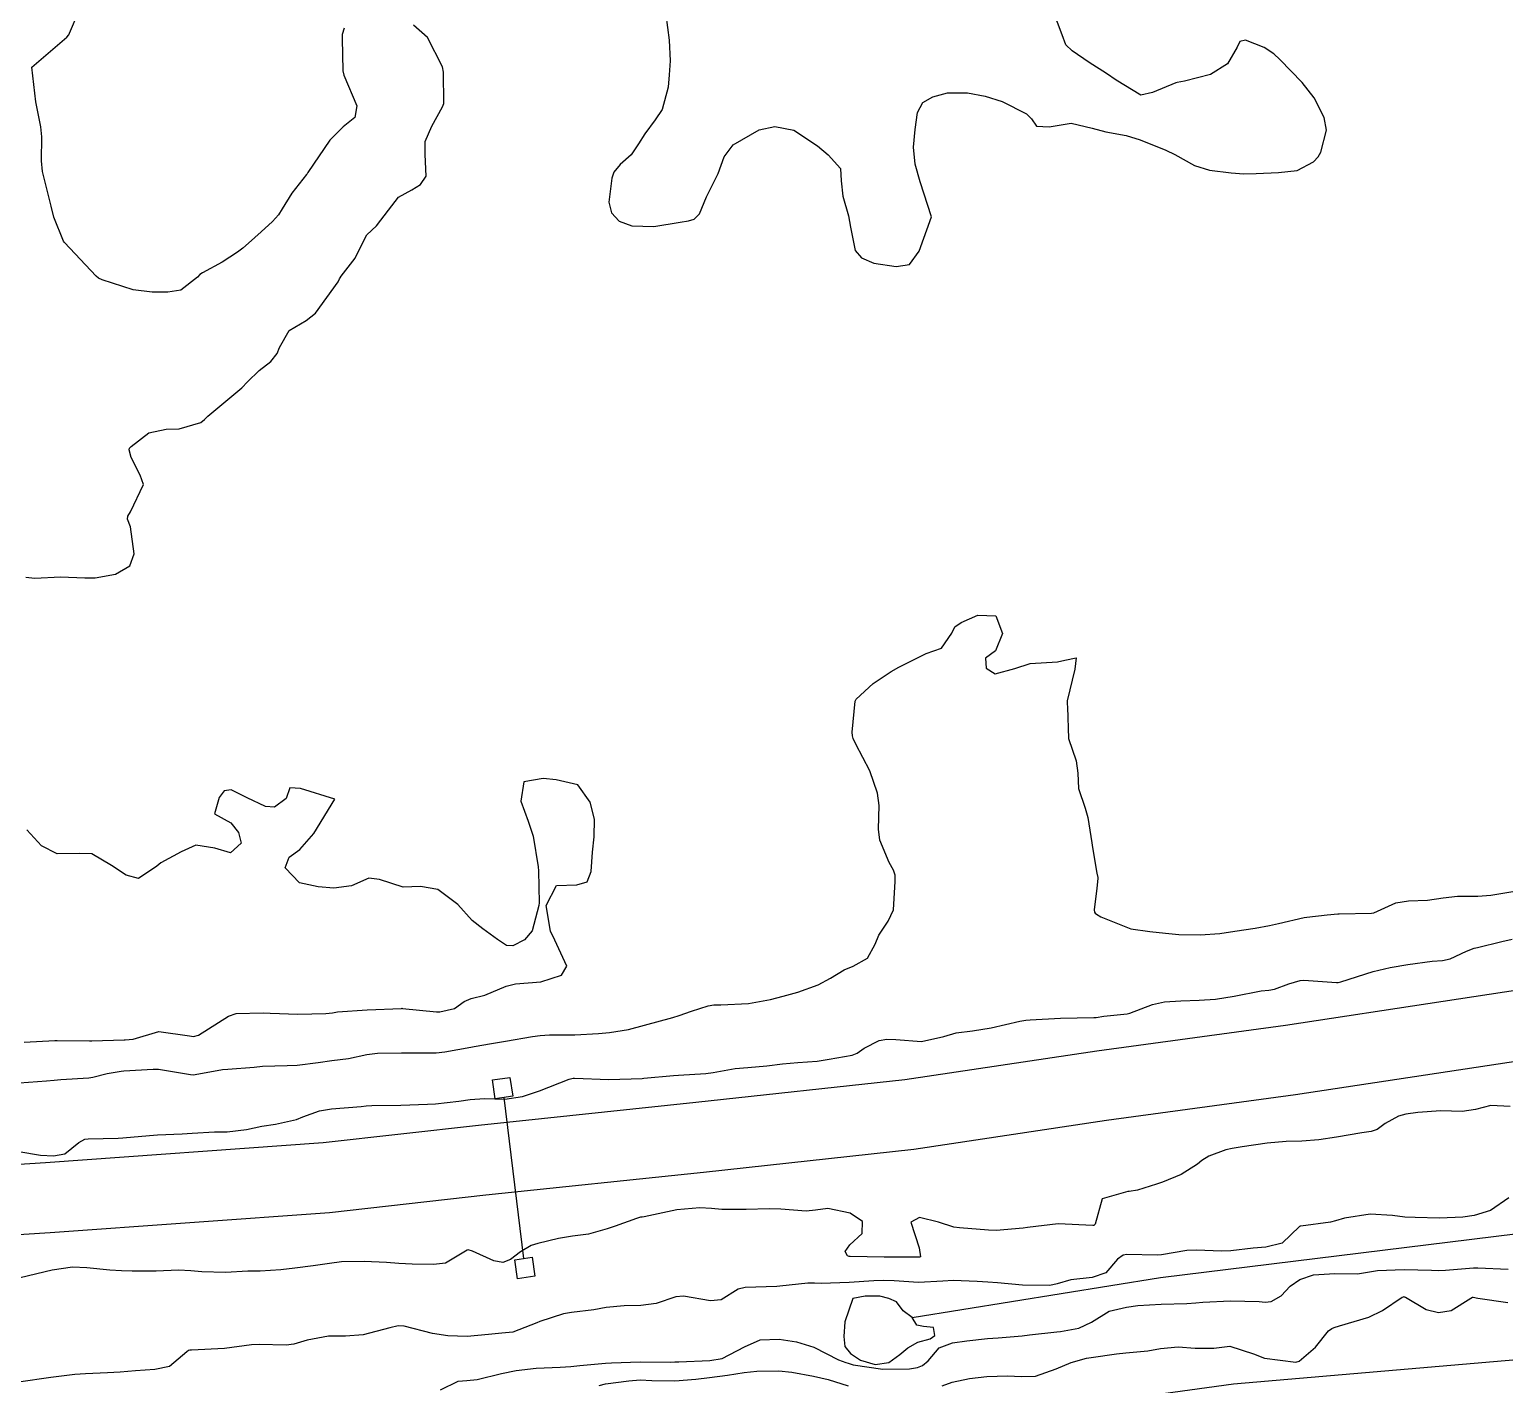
# Model space of a CAD drawing. Header units: metres. Extents: x 307586 to 320046, y 7427249 to 7434250.
# Drawn here: x 309667.9 to 309753, y 7432512.3 to 7432590.5 of the extents above; entities that cross this region are included whole.
import ezdxf

# ---------------------------------------------------------------- set-up
doc = ezdxf.new("R2010")
doc.units = ezdxf.units.M
doc.header["$MEASUREMENT"] = 0
for name, color, linetype in [('Curvas de Nivel 1m', 11, 'Continuous'), ('Divisa', 42, 'FENCELINE2'), ('Hidrografia', 140, 'Continuous'), ('Linha Férrea', 20, 'Continuous'), ('Portico', 45, 'Continuous')]:
    doc.layers.add(name, color=color, linetype=linetype)
doc.linetypes.add('FENCELINE2', pattern='A,0.25,-0.1,[132,ltypeshp.shx,S=0.1,R=0,X=-0.1,Y=0],-0.1,1', length=1.45)

msp = doc.modelspace()

# ---------------------------------------------------------------- linework, layer by layer
at = {"layer": 'Curvas de Nivel 1m', "flags": 128}
for points, elevation in [([(309686.05, 7432590.584), (309685.937, 7432590.229), (309685.925, 7432590.122), (309685.919, 7432589.999), (309685.968, 7432588.121), (309686.019, 7432587.883), (309686.778, 7432586.112), (309686.659, 7432585.44), (309685.981, 7432584.903), (309685.218, 7432584.131), (309683.954, 7432582.261), (309683.908, 7432582.195), (309683.879, 7432582.151), (309683.031, 7432581.064), (309682.463, 7432580.165), (309682.262, 7432579.824), (309681.916, 7432579.436), (309681.252, 7432578.834), (309680.52, 7432578.184), (309680.193, 7432577.893), (309679.895, 7432577.661), (309679.001, 7432577.088), (309677.877, 7432576.476), (309677.72, 7432576.377), (309677.574, 7432576.223), (309676.625, 7432575.472), (309675.864, 7432575.358), (309674.972, 7432575.361), (309673.865, 7432575.495), (309672.084, 7432576.075), (309671.872, 7432576.178), (309671.735, 7432576.291), (309669.902, 7432578.234), (309669.846, 7432578.311), (309669.285, 7432579.688), (309669.133, 7432580.322), (309668.867, 7432581.398), (309668.633, 7432582.33), (309668.574, 7432582.946), (309668.599, 7432584.331), (309668.54, 7432584.893), (309668.244, 7432586.336), (309668.023, 7432588.34), (309670.04, 7432590.067), (309670.148, 7432590.202), (309670.2, 7432590.308), (309670.754, 7432591.612)], 711), ([(309704.611, 7432591.356), (309704.787, 7432589.899), (309704.849, 7432588.716), (309704.79, 7432587.898), (309704.731, 7432587.18), (309704.392, 7432585.904), (309703.987, 7432585.3), (309703.395, 7432584.499), (309703.028, 7432583.919), (309702.608, 7432583.282), (309701.961, 7432582.729), (309701.606, 7432582.284), (309701.489, 7432581.935), (309701.313, 7432580.556), (309701.463, 7432579.935), (309701.918, 7432579.463), (309702.641, 7432579.197), (309703.915, 7432579.15), (309705.431, 7432579.4), (309705.919, 7432579.483), (309706.232, 7432579.565), (309706.54, 7432579.874), (309706.953, 7432580.855), (309707.457, 7432581.865), (309707.618, 7432582.202), (309707.966, 7432583.162), (309708.488, 7432583.852), (309709.982, 7432584.735), (309710.885, 7432584.92), (309711.982, 7432584.706), (309713.35, 7432583.796), (309713.968, 7432583.287), (309714.676, 7432582.495), (309714.715, 7432581.779), (309714.814, 7432580.903), (309715.141, 7432579.772), (309715.25, 7432579.103), (309715.522, 7432577.766), (309715.897, 7432577.344), (309716.604, 7432577.041), (309717.889, 7432576.834), (309718.653, 7432576.967), (309719.223, 7432577.72), (309719.923, 7432579.71), (309719.275, 7432581.72), (309718.982, 7432582.744), (309718.902, 7432583.726), (309718.995, 7432584.737), (309719.118, 7432585.723), (309719.422, 7432586.298), (309720.007, 7432586.63), (309720.859, 7432586.853), (309722.01, 7432586.857), (309723.022, 7432586.666), (309724.003, 7432586.359), (309725.419, 7432585.649), (309725.705, 7432585.359), (309725.986, 7432584.931), (309726.713, 7432584.905), (309727.988, 7432585.104), (309729.205, 7432584.822), (309729.983, 7432584.616), (309731.154, 7432584.406), (309731.979, 7432584.145), (309733.456, 7432583.555), (309733.97, 7432583.298), (309735.101, 7432582.67), (309735.962, 7432582.395), (309737.23, 7432582.238), (309737.96, 7432582.18), (309738.67, 7432582.2), (309739.961, 7432582.267), (309741.033, 7432582.389), (309741.967, 7432582.885), (309742.242, 7432583.176), (309742.386, 7432583.446), (309742.719, 7432584.709), (309742.59, 7432585.444), (309742.01, 7432586.579), (309741.316, 7432587.457), (309740.036, 7432588.792), (309739.685, 7432589.12), (309739.125, 7432589.484), (309738.049, 7432589.893), (309737.727, 7432589.824), (309737.562, 7432589.505), (309737.018, 7432588.525), (309736.027, 7432587.925), (309734.534, 7432587.542), (309734.113, 7432587.457), (309734.021, 7432587.434), (309732.69, 7432586.886), (309732.01, 7432586.733), (309730.592, 7432587.584), (309730.027, 7432587.985), (309729.037, 7432588.609), (309728.039, 7432589.276), (309727.686, 7432589.624), (309727.469, 7432590.209), (309726.923, 7432591.632)], 711), ([(309667.669, 7432558.922), (309668.197, 7432558.861), (309669.669, 7432558.948), (309671.081, 7432558.883), (309671.669, 7432558.879), (309672.855, 7432559.094), (309673.676, 7432559.58), (309673.918, 7432560.266), (309673.706, 7432561.825), (309673.549, 7432562.272), (309673.552, 7432562.434), (309673.717, 7432562.684), (309674.463, 7432564.259), (309674.271, 7432564.795), (309673.748, 7432565.828), (309673.63, 7432566.271), (309673.662, 7432566.363), (309673.756, 7432566.456), (309674.778, 7432567.245), (309675.771, 7432567.456), (309676.532, 7432567.472), (309677.777, 7432567.847), (309677.981, 7432568.016), (309678.175, 7432568.214), (309679.797, 7432569.55), (309680.144, 7432569.842), (309680.458, 7432570.183), (309681.141, 7432570.848), (309681.821, 7432571.354), (309682.178, 7432571.816), (309682.321, 7432572.165), (309682.862, 7432573.141), (309683.849, 7432573.726), (309684.39, 7432574.142), (309685.704, 7432575.955), (309685.783, 7432576.121), (309685.808, 7432576.187), (309685.875, 7432576.286), (309686.68, 7432577.323), (309687.069, 7432578.108), (309687.349, 7432578.665), (309687.914, 7432579.194), (309688.595, 7432580.09), (309689.171, 7432580.845), (309689.941, 7432581.268), (309690.446, 7432581.565), (309690.768, 7432582.062), (309690.723, 7432583.305), (309690.717, 7432584.063), (309691.095, 7432584.946), (309691.726, 7432586.053), (309691.793, 7432586.255), (309691.784, 7432588.052), (309691.718, 7432588.361), (309690.854, 7432590.062), (309690.053, 7432590.764)], 711), ([(309667.317, 7432529.751), (309668.873, 7432529.871), (309669.319, 7432529.907), (309669.693, 7432529.932), (309671.32, 7432530.041), (309671.535, 7432530.074), (309672.361, 7432530.28), (309673.177, 7432530.419), (309673.325, 7432530.435), (309675.03, 7432530.541), (309675.327, 7432530.526), (309677.185, 7432530.221), (309677.323, 7432530.206), (309677.444, 7432530.218), (309679.015, 7432530.507), (309679.328, 7432530.542), (309680.849, 7432530.655), (309681.331, 7432530.7), (309682.749, 7432530.738), (309683.332, 7432530.764), (309684.543, 7432530.923), (309685.337, 7432531.029), (309686.294, 7432531.155), (309687.342, 7432531.373), (309687.975, 7432531.459), (309689.344, 7432531.472), (309689.937, 7432531.471), (309691.344, 7432531.481), (309691.861, 7432531.529), (309693.35, 7432531.809), (309693.536, 7432531.842), (309694.552, 7432532.012), (309695.354, 7432532.15), (309696.912, 7432532.429), (309697.358, 7432532.485), (309697.895, 7432532.509), (309699.359, 7432532.513), (309700.71, 7432532.586), (309701.36, 7432532.648), (309702.451, 7432532.83), (309703.365, 7432533.08), (309705.003, 7432533.519), (309705.37, 7432533.623), (309706.076, 7432533.873), (309707.044, 7432534.196), (309707.377, 7432534.246), (309707.777, 7432534.254), (309709.378, 7432534.328), (309710.641, 7432534.556), (309711.382, 7432534.753), (309712.21, 7432534.977), (309713.389, 7432535.399), (309714.096, 7432535.779), (309714.896, 7432536.272), (309715.404, 7432536.487), (309716.232, 7432536.931), (309716.689, 7432537.747), (309716.901, 7432538.272), (309717.436, 7432539.067), (309717.73, 7432539.736), (309717.831, 7432541.371), (309717.828, 7432541.735), (309717.746, 7432542.007), (309717.48, 7432542.459), (309716.946, 7432543.745), (309716.868, 7432544.377), (309716.916, 7432545.746), (309716.821, 7432546.45), (309716.367, 7432547.752), (309715.558, 7432549.285), (309715.415, 7432549.615), (309715.374, 7432549.763), (309715.354, 7432549.976), (309715.526, 7432551.761), (309715.594, 7432551.888), (309716.572, 7432552.782), (309717.61, 7432553.476), (309718.048, 7432553.733), (309719.621, 7432554.512), (309720.505, 7432554.82), (309721.108, 7432555.695), (309721.284, 7432556.048), (309721.642, 7432556.307), (309722.602, 7432556.727), (309723.648, 7432556.692), (309724.035, 7432555.664), (309723.623, 7432554.668), (309723.039, 7432554.255), (309723.091, 7432553.675), (309723.61, 7432553.337), (309724.737, 7432553.653), (309725.616, 7432553.944), (309727.201, 7432554.041), (309727.618, 7432554.129), (309728.281, 7432554.271), (309728.201, 7432553.611), (309727.754, 7432551.777), (309727.757, 7432551.618), (309727.779, 7432551.428), (309727.839, 7432549.616), (309728.269, 7432548.328), (309728.366, 7432547.608), (309728.414, 7432546.723), (309728.79, 7432545.601), (309728.954, 7432545.045), (309729.173, 7432543.595), (309729.216, 7432543.32), (309729.475, 7432541.834), (309729.53, 7432541.589), (309729.534, 7432541.527), (309729.464, 7432540.98), (309729.319, 7432539.718), (309729.343, 7432539.591), (309729.38, 7432539.529), (309729.442, 7432539.48), (309729.702, 7432539.326), (309731.433, 7432538.625), (309732.521, 7432538.47), (309733.431, 7432538.387), (309734.2, 7432538.308), (309735.431, 7432538.281), (309736.572, 7432538.368), (309737.433, 7432538.502), (309738.614, 7432538.661), (309739.436, 7432538.816), (309739.955, 7432538.948), (309741.441, 7432539.282), (309741.586, 7432539.304), (309742.768, 7432539.437), (309743.384, 7432539.49), (309743.444, 7432539.49), (309745.315, 7432539.532), (309745.445, 7432539.56), (309746.719, 7432540.123), (309747.456, 7432540.25), (309748.54, 7432540.28), (309749.459, 7432540.422), (309750.279, 7432540.524), (309751.461, 7432540.516), (309752.212, 7432540.572), (309753.465, 7432540.791)], 712), ([(309667.586, 7432532.1), (309669.351, 7432532.184), (309669.477, 7432532.183), (309671.351, 7432532.161), (309671.478, 7432532.161), (309673.352, 7432532.218), (309673.401, 7432532.221), (309673.863, 7432532.262), (309675.358, 7432532.7), (309677.115, 7432532.463), (309677.355, 7432532.417), (309677.638, 7432532.498), (309679.367, 7432533.6), (309679.814, 7432533.74), (309681.369, 7432533.779), (309681.777, 7432533.758), (309683.368, 7432533.708), (309684.981, 7432533.738), (309685.37, 7432533.794), (309685.653, 7432533.835), (309687.371, 7432533.951), (309689.344, 7432534.042), (309689.373, 7432534.045), (309689.402, 7432534.04), (309691.371, 7432533.842), (309691.569, 7432533.85), (309692.407, 7432534.04), (309692.975, 7432534.436), (309693.379, 7432534.614), (309694.165, 7432534.802), (309695.386, 7432535.322), (309695.932, 7432535.45), (309697.389, 7432535.579), (309698.575, 7432535.962), (309698.886, 7432536.472), (309698.191, 7432537.968), (309697.95, 7432538.494), (309697.704, 7432539.976), (309698.294, 7432541.134), (309699.461, 7432541.175), (309700.056, 7432541.352), (309700.293, 7432541.942), (309700.368, 7432543.057), (309700.469, 7432543.94), (309700.486, 7432544.957), (309700.242, 7432545.943), (309699.528, 7432546.942), (309698.279, 7432547.222), (309697.533, 7432547.301), (309696.401, 7432547.12), (309696.241, 7432545.993), (309696.655, 7432544.835), (309696.948, 7432543.985), (309697.245, 7432542.212), (309697.263, 7432541.982), (309697.293, 7432540.134), (309697.284, 7432539.982), (309696.889, 7432538.524), (309696.443, 7432537.99), (309695.77, 7432537.644), (309695.418, 7432537.662), (309694.889, 7432538.008), (309694.037, 7432538.629), (309693.434, 7432539.115), (309692.601, 7432540.038), (309691.456, 7432540.895), (309690.442, 7432541.077), (309689.457, 7432541.027), (309688.079, 7432541.476), (309687.465, 7432541.549), (309686.463, 7432541.104), (309685.456, 7432540.975), (309684.537, 7432541.054), (309683.46, 7432541.287), (309682.642, 7432542.158), (309682.865, 7432542.771), (309683.484, 7432543.216), (309684.297, 7432544.138), (309685.513, 7432546.12), (309683.522, 7432546.732), (309682.912, 7432546.766), (309682.696, 7432546.158), (309682.026, 7432545.647), (309681.508, 7432545.685), (309680.454, 7432546.181), (309679.52, 7432546.65), (309679.119, 7432546.596), (309678.84, 7432546.2), (309678.566, 7432545.267), (309679.499, 7432544.751), (309679.954, 7432544.185), (309680.091, 7432543.579), (309679.481, 7432543.012), (309678.572, 7432543.292), (309677.485, 7432543.463), (309676.64, 7432543.069), (309675.475, 7432542.431), (309675.229, 7432542.244), (309674.184, 7432541.537), (309673.465, 7432541.731), (309672.618, 7432542.279), (309671.48, 7432542.956), (309670.791, 7432542.986), (309669.479, 7432542.956), (309668.571, 7432543.411), (309667.741, 7432544.336)], 711), ([(309667.267, 7432525.776), (309668.516, 7432525.572), (309669.265, 7432525.541), (309669.922, 7432525.648), (309670.725, 7432526.295), (309671.075, 7432526.492), (309671.276, 7432526.525), (309672.997, 7432526.553), (309673.277, 7432526.565), (309674.813, 7432526.714), (309675.281, 7432526.755), (309676.693, 7432526.814), (309677.282, 7432526.849), (309678.571, 7432526.913), (309679.284, 7432526.924), (309680.404, 7432527.061), (309681.289, 7432527.256), (309682.083, 7432527.37), (309683.295, 7432527.633), (309683.657, 7432527.785), (309684.615, 7432528.13), (309685.304, 7432528.242), (309687.022, 7432528.387), (309687.306, 7432528.411), (309687.645, 7432528.434), (309689.307, 7432528.459), (309690.854, 7432528.508), (309691.308, 7432528.542), (309692.663, 7432528.683), (309693.31, 7432528.781), (309694.138, 7432528.845), (309695.311, 7432528.803), (309696.342, 7432528.961), (309697.316, 7432529.279), (309699.018, 7432529.955), (309699.255, 7432530.02), (309699.324, 7432530.025), (309701.323, 7432529.93), (309703.234, 7432530.001), (309703.324, 7432530.009), (309705.043, 7432530.168), (309705.328, 7432530.194), (309706.909, 7432530.285), (309707.33, 7432530.335), (309708.601, 7432530.574), (309709.335, 7432530.64), (309710.432, 7432530.723), (309711.339, 7432530.851), (309712.228, 7432530.912), (309713.341, 7432530.992), (309714.02, 7432531.103), (309715.347, 7432531.35), (309715.644, 7432531.461), (309716.045, 7432531.753), (309716.91, 7432532.192), (309717.358, 7432532.271), (309717.864, 7432532.239), (309719.357, 7432532.123), (309720.641, 7432532.416), (309721.362, 7432532.625), (309722.3, 7432532.744), (309723.365, 7432532.912), (309725.028, 7432533.303), (309725.37, 7432533.363), (309725.63, 7432533.378), (309727.371, 7432533.469), (309729.302, 7432533.52), (309729.372, 7432533.521), (309729.437, 7432533.524), (309729.883, 7432533.585), (309731.218, 7432533.728), (309731.375, 7432533.775), (309732.679, 7432534.258), (309733.382, 7432534.411), (309734.324, 7432534.478), (309735.383, 7432534.511), (309736.314, 7432534.58), (309737.385, 7432534.753), (309738.957, 7432535.045), (309739.389, 7432535.09), (309739.713, 7432535.144), (309740.545, 7432535.459), (309741.201, 7432535.656), (309741.405, 7432535.679), (309743.302, 7432535.533), (309743.404, 7432535.54), (309743.552, 7432535.576), (309745.411, 7432536.168), (309746.399, 7432536.404), (309747.415, 7432536.569), (309748.823, 7432536.765), (309749.418, 7432536.812), (309749.864, 7432536.9), (309750.796, 7432537.336), (309751.25, 7432537.507), (309751.425, 7432537.555), (309752.838, 7432537.907), (309753.43, 7432538.034)], 713), ([(309753.314, 7432528.376), (309752.199, 7432528.437), (309751.312, 7432528.216), (309750.547, 7432528.102), (309749.311, 7432528.132), (309747.983, 7432528.043), (309747.308, 7432527.937), (309746.87, 7432527.822), (309746.108, 7432527.392), (309745.65, 7432527.046), (309745.298, 7432526.935), (309744.751, 7432526.862), (309743.295, 7432526.621), (309742.283, 7432526.45), (309741.292, 7432526.389), (309740.386, 7432526.365), (309739.291, 7432526.257), (309737.847, 7432526.05), (309737.287, 7432525.953), (309736.914, 7432525.876), (309735.939, 7432525.513), (309735.537, 7432525.26), (309735.276, 7432525.053), (309734.341, 7432524.46), (309733.26, 7432524.008), (309732.913, 7432523.899), (309731.824, 7432523.564), (309731.334, 7432523.487), (309731.252, 7432523.48), (309729.785, 7432523.047), (309729.365, 7432521.589), (309729.299, 7432521.522), (309729.232, 7432521.507), (309727.233, 7432521.62), (309725.471, 7432521.396), (309725.229, 7432521.363), (309723.657, 7432521.233), (309723.227, 7432521.248), (309721.539, 7432521.376), (309721.229, 7432521.426), (309720.334, 7432521.699), (309719.236, 7432521.985), (309718.733, 7432521.718), (309719.211, 7432520.234), (309719.289, 7432519.709), (309719.229, 7432519.683), (309719.203, 7432519.68), (309719.174, 7432519.681), (309717.202, 7432519.683), (309715.232, 7432519.731), (309715.203, 7432519.73), (309715.173, 7432519.731), (309715.075, 7432519.762), (309714.948, 7432520.022), (309715.213, 7432520.407), (309715.929, 7432521.046), (309715.959, 7432521.753), (309715.238, 7432522.225), (309713.954, 7432522.494), (309713.239, 7432522.394), (309712.694, 7432522.34), (309711.239, 7432522.457), (309710.574, 7432522.482), (309709.239, 7432522.43), (309707.831, 7432522.443), (309707.239, 7432522.495), (309706.57, 7432522.537), (309705.238, 7432522.412), (309703.346, 7432522.02), (309703.234, 7432522.005), (309703.15, 7432521.995), (309702.907, 7432521.913), (309701.671, 7432521.481), (309701.224, 7432521.321), (309700.136, 7432521.024), (309699.217, 7432520.91), (309698.404, 7432520.774), (309697.21, 7432520.471), (309696.838, 7432520.354), (309696.225, 7432519.99), (309695.636, 7432519.558), (309695.197, 7432519.374), (309694.675, 7432519.486), (309693.45, 7432520.026), (309693.204, 7432520.103), (309693.139, 7432520.095), (309693.053, 7432520.032), (309691.888, 7432519.351), (309691.195, 7432519.275), (309689.964, 7432519.294), (309689.195, 7432519.32), (309688.491, 7432519.376), (309687.196, 7432519.441), (309685.896, 7432519.413), (309685.195, 7432519.33), (309684.247, 7432519.187), (309683.192, 7432519.064), (309682.393, 7432518.956), (309681.19, 7432518.89), (309680.492, 7432518.874), (309679.189, 7432518.808), (309677.827, 7432518.848), (309677.19, 7432518.905), (309676.481, 7432518.936), (309675.189, 7432518.881), (309673.808, 7432518.879), (309673.189, 7432518.903), (309672.523, 7432518.943), (309671.191, 7432519.081), (309670.376, 7432519.113), (309669.189, 7432518.932), (309667.347, 7432518.5)], 713), ([(309753.251, 7432523.118), (309752.176, 7432522.388), (309751.241, 7432522.098), (309750.585, 7432521.991), (309749.239, 7432521.937), (309747.842, 7432521.974), (309747.239, 7432522.001), (309746.538, 7432522.089), (309745.241, 7432522.177), (309743.759, 7432521.943), (309743.236, 7432521.782), (309742.958, 7432521.71), (309741.233, 7432521.48), (309741.209, 7432521.474), (309741.173, 7432521.451), (309740.173, 7432520.506), (309739.215, 7432520.274), (309738.484, 7432520.211), (309737.211, 7432520.064), (309736.677, 7432520.039), (309735.211, 7432520.084), (309734.665, 7432520.074), (309733.207, 7432519.829), (309732.95, 7432519.81), (309731.207, 7432519.85), (309730.981, 7432519.798), (309730.671, 7432519.575), (309729.998, 7432518.778), (309729.192, 7432518.514), (309727.972, 7432518.39), (309727.188, 7432518.153), (309726.751, 7432518.061), (309725.187, 7432518.068), (309723.731, 7432518.204), (309723.189, 7432518.256), (309722.57, 7432518.295), (309721.189, 7432518.339), (309720.588, 7432518.297), (309719.188, 7432518.235), (309717.774, 7432518.316), (309717.189, 7432518.343), (309716.605, 7432518.33), (309715.188, 7432518.229), (309713.566, 7432518.163), (309713.187, 7432518.182), (309712.793, 7432518.188), (309711.185, 7432518.008), (309711.003, 7432517.994), (309709.184, 7432517.937), (309708.782, 7432517.836), (309707.795, 7432517.23), (309707.173, 7432517.169), (309705.617, 7432517.435), (309705.176, 7432517.397), (309704.046, 7432517.02), (309703.168, 7432516.91), (309702.202, 7432516.885), (309701.166, 7432516.782), (309700.442, 7432516.659), (309699.161, 7432516.501), (309698.697, 7432516.42), (309697.333, 7432515.977), (309697.152, 7432515.899), (309695.781, 7432515.359), (309695.146, 7432515.299), (309694.366, 7432515.233), (309693.144, 7432515.122), (309692.025, 7432515.16), (309691.145, 7432515.294), (309689.512, 7432515.704), (309689.15, 7432515.735), (309688.687, 7432515.615), (309687.144, 7432515.216), (309686.12, 7432515.133), (309685.143, 7432515.127), (309683.902, 7432514.9), (309683.138, 7432514.665), (309682.688, 7432514.603), (309681.138, 7432514.657), (309680.689, 7432514.623), (309679.135, 7432514.421), (309677.231, 7432514.315), (309677.134, 7432514.317), (309677.053, 7432514.302), (309676.969, 7432514.222), (309675.967, 7432513.389), (309675.123, 7432513.205), (309673.997, 7432513.132), (309673.121, 7432513.06), (309672.382, 7432513.015), (309671.12, 7432512.955), (309670.503, 7432512.912), (309669.117, 7432512.745), (309667.262, 7432512.486)], 712), ([(309691.602, 7432512.045), (309692.616, 7432512.537), (309693.118, 7432512.582), (309693.724, 7432512.626), (309695.123, 7432512.975), (309695.965, 7432513.151), (309697.126, 7432513.281), (309698.511, 7432513.344), (309699.127, 7432513.379), (309699.633, 7432513.44), (309701.129, 7432513.575), (309701.46, 7432513.596), (309703.13, 7432513.653), (309704.885, 7432513.639), (309705.131, 7432513.642), (309705.36, 7432513.648), (309707.132, 7432513.735), (309707.861, 7432513.849), (309709.14, 7432514.512), (309710.045, 7432514.92), (309711.15, 7432514.964), (309712.138, 7432514.81), (309713.144, 7432514.502), (309714.567, 7432513.768), (309714.989, 7432513.619), (309715.131, 7432513.576), (309715.402, 7432513.486), (309717.128, 7432513.225), (309718.658, 7432513.247), (309719.129, 7432513.331), (309719.403, 7432513.434), (309719.73, 7432513.704), (309720.374, 7432514.468), (309721.149, 7432514.751), (309721.965, 7432514.868), (309723.153, 7432515), (309723.785, 7432515.029), (309725.156, 7432515.152), (309725.582, 7432515.21), (309727.159, 7432515.384), (309727.367, 7432515.409), (309728.439, 7432515.601), (309729.166, 7432515.931), (309730.177, 7432516.576), (309731.175, 7432516.807), (309731.84, 7432516.9), (309733.177, 7432516.983), (309734.669, 7432517.018), (309735.178, 7432517.056), (309735.595, 7432517.1), (309737.18, 7432517.17), (309738.83, 7432517.126), (309739.179, 7432517.097), (309739.52, 7432517.126), (309740.11, 7432517.461), (309740.621, 7432518.023), (309741.192, 7432518.392), (309741.973, 7432518.665), (309743.196, 7432518.752), (309744.506, 7432518.72), (309745.197, 7432518.846), (309745.669, 7432518.925), (309747.199, 7432518.984), (309748.778, 7432518.936), (309749.199, 7432518.917), (309749.597, 7432518.948), (309751.2, 7432519.078), (309751.448, 7432519.08), (309753.2, 7432518.992)], 712), ([(309720.543, 7432512.272), (309721.121, 7432512.485), (309722.121, 7432512.682), (309723.124, 7432512.805), (309724.318, 7432512.845), (309725.125, 7432512.801), (309725.927, 7432512.83), (309727.129, 7432513.242), (309727.991, 7432513.607), (309728.874, 7432513.857), (309729.138, 7432513.905), (309730.598, 7432514.118), (309731.142, 7432514.175), (309732.415, 7432514.286), (309733.146, 7432514.419), (309734.165, 7432514.517), (309735.147, 7432514.442), (309736.225, 7432514.431), (309737.149, 7432514.557), (309738.515, 7432514.107), (309739.139, 7432513.86), (309740.954, 7432513.633), (309741.136, 7432513.684), (309742.09, 7432514.499), (309742.83, 7432515.433), (309743.021, 7432515.574), (309743.165, 7432515.638), (309743.474, 7432515.733), (309745.171, 7432516.234), (309745.954, 7432516.613), (309747.095, 7432517.381), (309747.156, 7432517.408), (309747.183, 7432517.411), (309747.211, 7432517.408), (309747.271, 7432517.379), (309748.478, 7432516.663), (309749.174, 7432516.503), (309749.911, 7432516.607), (309751.053, 7432517.331), (309751.141, 7432517.373), (309751.183, 7432517.378), (309751.457, 7432517.327), (309753.181, 7432517.079)], 713), ([(309700.757, 7432512.293), (309701.117, 7432512.375), (309702.477, 7432512.558), (309703.12, 7432512.603), (309703.8, 7432512.58), (309705.12, 7432512.553), (309706.332, 7432512.657), (309707.122, 7432512.743), (309708.16, 7432512.882), (309709.125, 7432513.032), (309709.846, 7432513.103), (309711.126, 7432513.137), (309711.873, 7432513.055), (309713.123, 7432512.817), (309713.974, 7432512.63), (309715.118, 7432512.272)], 713)]:
    msp.add_lwpolyline(points, dxfattribs=dict(at, elevation=elevation))
at = {"layer": 'Divisa', "ltscale": 3}
msp.add_lwpolyline([(310080.34, 7432568.919), (310053.541, 7432564.062), (310021.654, 7432559.114), (310018.772, 7432558.836), (310013.737, 7432568.634), (309993.494, 7432565.772), (309992.973, 7432554.328), (309957.177, 7432548.851), (309944.59, 7432547.117), (309938.166, 7432545.557), (309929.745, 7432543.649), (309916.179, 7432540.517), (309878.998, 7432535.226), (309844.938, 7432528.714), (309817.486, 7432524.882), (309790.369, 7432520.804), (309768.125, 7432517.928), (309766.802, 7432515.471), (309756.904, 7432515.294), (309756.836, 7432514.028), (309737.356, 7432512.368), (309707.539, 7432508.274)], dxfattribs=at)
at = {"layer": 'Hidrografia'}
msp.add_lwpolyline([(309718.822, 7432516.211), (309733.137, 7432518.509), (309774.227, 7432523.569), (309808.077, 7432528.344), (309810.777, 7432528.626), (309814.509, 7432527.848), (309819.331, 7432527.494)], dxfattribs=at)
msp.add_lwpolyline([(309715.386, 7432517.312), (309714.933, 7432515.951), (309714.868, 7432515.109), (309714.933, 7432514.526), (309715.257, 7432514.138), (309715.84, 7432513.749), (309716.683, 7432513.49), (309717.461, 7432513.619), (309718.109, 7432514.073), (309718.562, 7432514.462), (309719.146, 7432514.785), (309719.859, 7432514.98), (309720.118, 7432515.174), (309720.053, 7432515.628), (309719.47, 7432515.692), (309719.081, 7432515.757), (309718.822, 7432516.211), (309718.303, 7432516.599), (309717.914, 7432517.118), (309717.461, 7432517.312), (309716.942, 7432517.442), (309716.553, 7432517.442), (309716.099, 7432517.442)], close=True, dxfattribs=at)
at = {"layer": 'Linha Férrea'}
for points in [[(309483.868, 7432540.656), (309513.735, 7432534.078), (309538.662, 7432529.803), (309544.903, 7432528.867, 0.006093), (309571.492, 7432525.976, 0.030801), (309638.401, 7432523.666), (309650.641, 7432523.998), (309668.808, 7432525.153), (309684.827, 7432526.309), (309693.789, 7432527.303), (309706.341, 7432528.624), (309718.397, 7432529.944), (309729.462, 7432531.595), (309740.364, 7432533.079), (309767.656, 7432537.219), (309805.849, 7432543.164), (309864.034, 7432552.262), (309921.063, 7432561.185), (309973.959, 7432569.621), (310022.706, 7432576.897), (310075.61, 7432585.319)], [(309473.126, 7432538.822), (309497.521, 7432532.828), (309520.916, 7432528.144), (309544.416, 7432524.846, -0.005384), (309572.145, 7432521.503, 0.025094), (309638.511, 7432519.618), (309650.825, 7432519.951), (309669.082, 7432521.112), (309685.196, 7432522.275), (309694.224, 7432523.276), (309706.773, 7432524.597), (309718.916, 7432525.927), (309730.034, 7432527.585), (309740.941, 7432529.07), (309768.271, 7432533.216), (309806.475, 7432539.163), (309864.66, 7432548.26), (309921.695, 7432557.185), (309974.576, 7432565.619), (310023.323, 7432572.894), (310076.242, 7432581.319)]]:
    msp.add_lwpolyline(points, format="xyb", dxfattribs=at)
at = {"layer": 'Portico'}
for points in [[(309694.76, 7432528.823), (309694.597, 7432529.912), (309695.604, 7432530.063), (309695.767, 7432528.974)], [(309696.044, 7432518.447), (309695.881, 7432519.537), (309696.889, 7432519.687), (309697.052, 7432518.598)]]:
    msp.add_lwpolyline(points, close=True, dxfattribs=at)
msp.add_lwpolyline([(309695.263, 7432528.898), (309696.385, 7432519.612)], dxfattribs=at)

doc.saveas('drawing.dxf')
